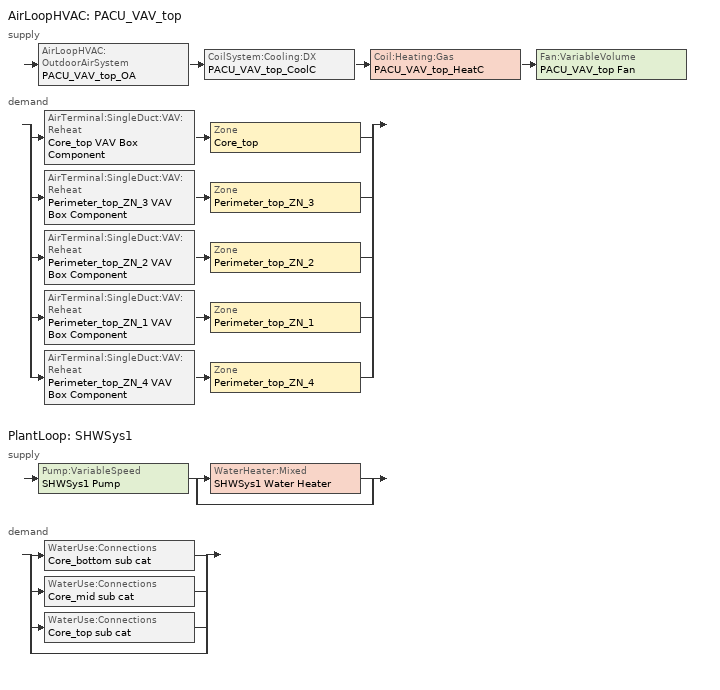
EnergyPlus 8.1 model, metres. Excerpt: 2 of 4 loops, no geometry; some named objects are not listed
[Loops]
AirLoopHVAC 'PACU_VAV_top'
 supply: AirLoopHVAC:OutdoorAirSystem 'PACU_VAV_top_OA' > CoilSystem:Cooling:DX 'PACU_VAV_top_CoolC' > Coil:Heating:Gas 'PACU_VAV_top_HeatC' > Fan:VariableVolume 'PACU_VAV_top Fan'
 demand: split
  | AirTerminal:SingleDuct:VAV:Reheat 'Core_top VAV Box Component' > Zone 'Core_top'
  | AirTerminal:SingleDuct:VAV:Reheat 'Perimeter_top_ZN_3 VAV Box Component' > Zone 'Perimeter_top_ZN_3'
  | AirTerminal:SingleDuct:VAV:Reheat 'Perimeter_top_ZN_2 VAV Box Component' > Zone 'Perimeter_top_ZN_2'
  | AirTerminal:SingleDuct:VAV:Reheat 'Perimeter_top_ZN_1 VAV Box Component' > Zone 'Perimeter_top_ZN_1'
  | AirTerminal:SingleDuct:VAV:Reheat 'Perimeter_top_ZN_4 VAV Box Component' > Zone 'Perimeter_top_ZN_4'
PlantLoop 'SHWSys1'
 supply: Pump:VariableSpeed 'SHWSys1 Pump' > split
  | WaterHeater:Mixed 'SHWSys1 Water Heater'
  | bypass
 demand: split
  | WaterUse:Connections 'Core_bottom sub cat'
  | WaterUse:Connections 'Core_mid sub cat'
  | WaterUse:Connections 'Core_top sub cat'
  | bypass
[DesignSpecification:OutdoorAir] Outdoor Air Method=Flow/Area; Outdoor Air Flow per Zone Floor Area {m3/s-m2}=0.000431773; Outdoor Air Flow per Zone {m3/s}=0
SZ DSOA Core_top; SZ DSOA Perimeter_top_ZN_3; SZ DSOA Perimeter_top_ZN_2; SZ DSOA Perimeter_top_ZN_1; SZ DSOA Perimeter_top_ZN_4
[Sizing:Zone] Zone Cooling Design Supply Air Temperature Input Method=SupplyAirTemperature; Zone Cooling Design Supply Air Temperature {C}=12.8; Zone Heating Design Supply Air Temperature Input Method=SupplyAirTemperature; Zone Heating Design Supply Air Temperature {C}=40; Zone Cooling Design Supply Air Humidity Ratio {kgWater/kgDryAir}=0.0085; Zone Heating Design Supply Air Humidity Ratio {kgWater/kgDryAir}=0.008; Zone Heating Sizing Factor=0; Zone Cooling Sizing Factor=0; Cooling Design Air Flow Method=DesignDay; Cooling Design Air Flow Rate {m3/s}=0; Cooling Minimum Air Flow {m3/s}=0; Cooling Minimum Air Flow Fraction=0; Heating Design Air Flow Method=DesignDay; Heating Design Air Flow Rate {m3/s}=0
Name | Design Specification Outdoor Air Object
Core_top | SZ DSOA Core_top
Perimeter_top_ZN_3 | SZ DSOA Perimeter_top_ZN_3
Perimeter_top_ZN_2 | SZ DSOA Perimeter_top_ZN_2
Perimeter_top_ZN_1 | SZ DSOA Perimeter_top_ZN_1
Perimeter_top_ZN_4 | SZ DSOA Perimeter_top_ZN_4
[Sizing:System]
PACU_VAV_top: Type of Load to Size On=Sensible; Design Outdoor Air Flow Rate {m3/s}=Autosize; Minimum System Air Flow Ratio=0.3; Preheat Design Temperature {C}=7; Preheat Design Humidity Ratio {kgWater/kgDryAir}=0.008; Precool Design Temperature {C}=12.8; Precool Design Humidity Ratio {kgWater/kgDryAir}=0.008; Central Cooling Design Supply Air Temperature {C}=12.8; Central Heating Design Supply Air Temperature {C}=12.8; Sizing Option=Coincident; 100% Outdoor Air in Cooling=No; 100% Outdoor Air in Heating=No; Central Cooling Design Supply Air Humidity Ratio {kgWater/kgDryAir}=0.0085; Central Heating Design Supply Air Humidity Ratio {kgWater/kgDryAir}=0.008; Cooling Design Air Flow Method=DesignDay; Cooling Design Air Flow Rate {m3/s}=0; Heating Design Air Flow Method=DesignDay; Heating Design Air Flow Rate {m3/s}=0; System Outdoor Air Method=ZoneSum
[Sizing:Plant]
SHWSys1: Loop Type=Heating; Design Loop Exit Temperature {C}=60; Loop Design Temperature Difference {deltaC}=5
[ZoneControl:Thermostat] Control Type Schedule=Dual Zone Control Type Sched
Name | Zone or ZoneList | Control 1
Core_top Thermostat | Core_top | Core_top DualSPSched
Perimeter_top_ZN_3 Thermostat | Perimeter_top_ZN_3 | Perimeter_top_ZN_3 DualSPSched
Perimeter_top_ZN_2 Thermostat | Perimeter_top_ZN_2 | Perimeter_top_ZN_2 DualSPSched
Perimeter_top_ZN_1 Thermostat | Perimeter_top_ZN_1 | Perimeter_top_ZN_1 DualSPSched
Perimeter_top_ZN_4 Thermostat | Perimeter_top_ZN_4 | Perimeter_top_ZN_4 DualSPSched
[ThermostatSetpoint:DualSetpoint] Heating Setpoint Temperature Schedule=HtgSetP_Sch; Cooling Setpoint Temperature Schedule=ClgSetP_Sch
Core_top DualSPSched; Perimeter_top_ZN_3 DualSPSched; Perimeter_top_ZN_2 DualSPSched; Perimeter_top_ZN_1 DualSPSched; Perimeter_top_ZN_4 DualSPSched
[AirTerminal:SingleDuct:VAV:Reheat] Availability Schedule=ALWAYS_ON; Zone Minimum Air Flow Input Method=Constant; Constant Minimum Air Flow Fraction=0.25; Maximum Hot Water or Steam Flow Rate {m3/s}=AUTOSIZE; Minimum Hot Water or Steam Flow Rate {m3/s}=0; Convergence Tolerance=0.001; Damper Heating Action=Normal
Name | Maximum Air Flow Rate {m3/s} | Reheat Coil
Core_top VAV Box Component | 4.25194 | Core_top VAV Box Reheat Coil
Perimeter_top_ZN_3 VAV Box Component | 1.38426 | Perimeter_top_ZN_3 VAV Box Reheat Coil
Perimeter_top_ZN_1 VAV Box Component | 1.34596 | Perimeter_top_ZN_1 VAV Box Reheat Coil
Perimeter_top_ZN_2 VAV Box Component | 1.32015 | Perimeter_top_ZN_2 VAV Box Reheat Coil
Perimeter_top_ZN_4 VAV Box Component | 1.36017 | Perimeter_top_ZN_4 VAV Box Reheat Coil
[Fan:ZoneExhaust]
Core_top Exhaust Fan: Availability Schedule=HVACOperationSchd; Fan Total Efficiency=0.45; Pressure Rise {Pa}=187.5; Maximum Flow Rate {m3/s}=0.5
[Zone equipment]
Core_top: Core_top Exhaust Fan, Core_top VAV Box Component
Perimeter_top_ZN_3: Perimeter_top_ZN_3 VAV Box Component
Perimeter_top_ZN_2: Perimeter_top_ZN_2 VAV Box Component
Perimeter_top_ZN_1: Perimeter_top_ZN_1 VAV Box Component
Perimeter_top_ZN_4: Perimeter_top_ZN_4 VAV Box Component
[Fan:VariableVolume]
PACU_VAV_top Fan: Availability Schedule=HVACOperationSchd 3; Fan Total Efficiency=0.6045; Pressure Rise {Pa}=1120.5; Maximum Flow Rate {m3/s}=9.02468; Fan Power Minimum Flow Rate Input Method=Fraction; Fan Power Minimum Flow Fraction=0.25; Motor Efficiency=0.64; Motor In Airstream Fraction=0.25; Fan Power Coefficient 1=0.0704289; Fan Power Coefficient 2=0.38533; Fan Power Coefficient 3=-0.460864; Fan Power Coefficient 4=1.0092; Fan Power Coefficient 5=0
[FanPerformance:NightVentilation]
Fan=PACU_VAV_top Fan; Fan Total Efficiency=0.42; Pressure Rise {Pa}=560; Maximum Flow Rate {m3/s}=autosize; Motor Efficiency=0.64; Motor in Airstream Fraction=1
[Coil:Cooling:DX:TwoSpeed]
PACU_VAV_top_CoolC DXCoil: Availability Schedule=Night Cycle Availability; High Speed Gross Rated Total Cooling Capacity {W}=149391; High Speed Rated Sensible Heat Ratio=AUTOSIZE; High Speed Gross Rated Cooling COP {W/W}=3.865; High Speed Rated Air Flow Rate {m3/s}=9.02468; Total Cooling Capacity Function of Temperature Curve=FURNACE_PACU_VAV_CoolCCarrier48TM014_12tons_CapFT; Total Cooling Capacity Function of Flow Fraction Curve=FURNACE_PACU_VAV_CoolCCarrier48TM014_12tons_FFF; Energy Input Ratio Function of Temperature Curve=FURNACE_PACU_VAV_CoolCCarrier48TM014_12tons_EIRFT; Energy Input Ratio Function of Flow Fraction Curve=FURNACE_PACU_VAV_CoolCCarrier48TM014_12tons_EIRFFF; Part Load Fraction Correlation Curve=FURNACE_PACU_VAV_CoolCIEA_HVAC_BESTEST_9ton-PLR; Low Speed Gross Rated Total Cooling Capacity {W}=49791.9; Low Speed Gross Rated Sensible Heat Ratio=0.69; Low Speed Gross Rated Cooling COP {W/W}=3.117; Low Speed Rated Air Flow Rate {m3/s}=3.00793; Low Speed Total Cooling Capacity Function of Temperature Curve=FURNACE_PACU_VAV_CoolCCarrier48TM014_12tons_CapFT; Low Speed Energy Input Ratio Function of Temperature Curve=FURNACE_PACU_VAV_CoolCCarrier48TM014_12tons_EIRFT; Condenser Type=EvaporativelyCooled; High Speed Evaporative Condenser Effectiveness=0.8; High Speed Evaporative Condenser Air Flow Rate {m3/s}=autosize; High Speed Evaporative Condenser Pump Rated Power Consumption {W}=0; Low Speed Evaporative Condenser Effectiveness=0.8; Low Speed Evaporative Condenser Air Flow Rate {m3/s}=autosize; Low Speed Evaporative Condenser Pump Rated Power Consumption {W}=0
[Coil:Heating:Electric] Availability Schedule=Night Cycle Availability; Efficiency=1
Name | Nominal Capacity {W}
Core_top VAV Box Reheat Coil | 56736.8
Perimeter_top_ZN_3 VAV Box Reheat Coil | 18471.2
Perimeter_top_ZN_2 VAV Box Reheat Coil | 17615.7
Perimeter_top_ZN_1 VAV Box Reheat Coil | 17960.1
Perimeter_top_ZN_4 VAV Box Reheat Coil | 18149.7
[Coil:Heating:Gas]
PACU_VAV_top_HeatC: Availability Schedule=Night Cycle Availability; Gas Burner Efficiency=0.8; Nominal Capacity {W}=0; Parasitic Electric Load {W}=0; Part Load Fraction Correlation Curve=Gas Furnace PLF-FPLR; Parasitic Gas Load {W}=0
[CoilSystem:Cooling:DX]
PACU_VAV_top_CoolC: Availability Schedule=Night Cycle Availability; Cooling Coil=PACU_VAV_top_CoolC DXCoil
[Controller:OutdoorAir]
PACU_VAV_top_OA_Controller: Minimum Outdoor Air Flow Rate {m3/s}=AUTOSIZE; Maximum Outdoor Air Flow Rate {m3/s}=AUTOSIZE; Economizer Control Type=NoEconomizer; Economizer Control Action Type=ModulateFlow; Lockout Type=NoLockout; Minimum Limit Type=FixedMinimum; Minimum Outdoor Air Schedule=MinOA_Sched; Minimum Fraction of Outdoor Air Schedule=MinOAFracSch_Base; Maximum Fraction of Outdoor Air Schedule=MaxOAFracSch_Base; Heat Recovery Bypass Control Type=BypassWhenOAFlowGreaterThanMinimum
[AirLoopHVAC]
PACU_VAV_top: Design Supply Air Flow Rate {m3/s}=AUTOSIZE
[Pump:VariableSpeed]
SHWSys1 Pump: Rated Flow Rate {m3/s}=AUTOSIZE; Rated Pump Head {Pa}=0.001; Rated Power Consumption {W}=AUTOSIZE; Motor Efficiency=1; Fraction of Motor Inefficiencies to Fluid Stream=0; Coefficient 1 of the Part Load Performance Curve=0; Coefficient 2 of the Part Load Performance Curve=1; Coefficient 3 of the Part Load Performance Curve=0; Coefficient 4 of the Part Load Performance Curve=0; Minimum Flow Rate {m3/s}=0; Pump Control Type=Intermittent
[WaterHeater:Mixed]
SHWSys1 Water Heater: Tank Volume {m3}=0.76; Setpoint Temperature Schedule=SHWSys1 Water Heater Setpoint Temperature Schedule; Deadband Temperature Difference {deltaC}=2; Maximum Temperature Limit {C}=82.2222; Heater Control Type=Cycle; Heater Maximum Capacity {W}=116640; Heater Fuel Type=NATURALGAS; Heater Thermal Efficiency=0.8; Off Cycle Parasitic Fuel Consumption Rate {W}=20; Off Cycle Parasitic Fuel Type=NATURALGAS; Off Cycle Parasitic Heat Fraction to Tank=0.8; On Cycle Parasitic Fuel Type=NATURALGAS; Ambient Temperature Indicator=Schedule; Ambient Temperature Schedule=SHWSys1 Water Heater Ambient Temperature Schedule; Off Cycle Loss Coefficient to Ambient Temperature {W/K}=8.13; On Cycle Loss Coefficient to Ambient Temperature {W/K}=8.13; Use Side Effectiveness=1; Source Side Effectiveness=1; Use Side Design Flow Rate {m3/s}=AUTOSIZE; Source Side Design Flow Rate {m3/s}=AUTOSIZE; Indirect Water Heating Recovery Time {hr}=1.5
[PlantLoop]
SHWSys1: Fluid Type=WATER; Plant Equipment Operation Scheme=SHWSys1 Loop Operation Scheme List; Maximum Loop Temperature {C}=48.9; Minimum Loop Temperature {C}=10; Maximum Loop Flow Rate {m3/s}=AUTOSIZE; Minimum Loop Flow Rate {m3/s}=0; Plant Loop Volume {m3}=AUTOSIZE; Load Distribution Scheme=Optimal
[PlantEquipmentList]
SHWSys1 Equipment List: SHWSys1 Water Heater
[PlantEquipmentOperation:HeatingLoad]
SHWSys1 Operation Scheme: Load Range 1 Lower Limit {W}=0; Load Range 1 Upper Limit {W}=1000000000000000; Range 1 Equipment List=SHWSys1 Equipment List
[PlantEquipmentOperationSchemes]
SHWSys1 Loop Operation Scheme List: Control Scheme 1=SHWSys1 Operation Scheme; Control Scheme 1 Schedule=PlantOnSched
[EnergyManagementSystem:Actuator] Actuated Component Unique=PACU_VAV_top Fan; Actuated Component Type=Fan; Actuated Component Control Type=Fan Pressure Rise
FPR_3; FPR3
[EnergyManagementSystem:Program]
SP_Reset: SET FPRMax1=1120.5; SET FPRMax2=1120.5; SET FPRMax3=1120.5; SET VAV1Max= @Max VAV1_1 VAV1_2; SET VAV1Max= @Max VAV1Max VAV1_3; SET VAV1Max= @Max VAV1Max VAV1_4; SET VAV1Max= @Max VAV1Max VAV1_5; SET VAV2Max= @Max VAV2_1 VAV2_2; SET VAV2Max= @Max VAV2Max VAV2_3; SET VAV2Max= @Max VAV2Max VAV2_4; SET VAV2Max= @Max VAV2Max VAV2_5; SET VAV3Max= @Max VAV3_1 VAV3_2; SET VAV3Max= @Max VAV3Max VAV3_3; SET VAV3Max= @Max VAV3Max VAV3_4; SET VAV3Max= @Max VAV3Max VAV3_5; SET FPR_1= FPRMax1*VAV1Max/0.95; SET FPR_1 = @Max FPR_1 FPRMax1*0.5; SET FPR_1 = @Min FPR_1 FPRMax1; SET FPR_2= FPRMax2*VAV2Max/0.95; SET FPR_2 = @Max FPR_2 FPRMax2*0.5; SET FPR_2 = @Min FPR_2 FPRMax2; SET FPR_3= FPRMax3*VAV3Max/0.95; SET FPR_3 = @Max FPR_3 FPRMax3*0.5; SET FPR_3 = @Min FPR_3 FPRMax3
Night_Purge_Availability: SET OATPrev2Days = @TrendAverage OAT_Trend 288; IF OATPrev2Days >15.6 && Hour>=4 && Hour<5 && OAT<18.3 && Holiday==0 && DayofWeek>1; SET NP_A =1; SET NC_A=0; Set MinOA=1; SET FPR1=560; SET FPR2=560; SET FPR3=560; ELSE; SET NP_A=0; SET NC_A=1; SET MinOA=Null; SET FPR1=Null; SET FPR2=Null; SET FPR3=Null; ENDIF
SAT_RESET: If T_amb >23.89; SET SAT=12.8; Elseif T_amb>7.22; SET SAT =12.78+(2.78*(23.89-T_amb)/(23.89-7.22)); Else; SET SAT=15.56; ENDIF
DR_Post_Process: SET DR_Demand = 0; SET DR_Pre_Demand=0; SET DR_Post_Demand=0; IF CPP_Event_Sensor==1; SET DR_Demand = Demand * 12 / 3600; ENDIF; IF CPP_Event_Sensor>0; SET DR_FullDay = Demand * 12 /3600; ENDIF
[EnergyManagementSystem:OutputVariable] Update Frequency=SystemTimestep
Name | EMS Variable | Type of Data in Variable | EMS Program or Subroutine
HVAC_OP | HVAC_OP | Averaged | Optimal_Stop
HSet | HSet | Averaged | Optimal_Stop
CSet | CSet | Averaged | Optimal_Stop
MinimumStop | MinimumStop | Averaged | Optimal_Stop
HourPlus | HourPlus | Averaged | Optimal_Stop
OAT | OAT | Averaged | Optimal_Stop
PACU_VAV_bot Fan Maximum Damper Position | VAV1Max | Averaged | SP_Reset
PACU_VAV_mid Fan Maximum Damper Position | VAV2Max | Averaged | SP_Reset
PACU_VAV_top Fan Maximum Damper Position | VAV3Max | Averaged | SP_Reset
PACU_VAV_top Fan Pressure Rise | FPR_3 | Averaged | SP_Reset
OAT Previous 2 Days | OATPrev2Days | Averaged | Night_Purge_Availability
OAT | OAT | Averaged | Night_Purge_Availability
SAT Setpoint | SAT | AVERAGED
DR_Demand | DR_Demand | Averaged | DR_Post_Process
DR_FullDay | DR_FullDay | Averaged | DR_Post_Process
[EnergyManagementSystem:Sensor]
Name | Output:Variable or Output:Meter Index Key | Output:Variable or Output:Meter
VAV3_1 | Core_top VAV Box Component | Zone Air Terminal VAV Damper Position
VAV3_2 | Perimeter_top_ZN_1 VAV Box Component | Zone Air Terminal VAV Damper Position
VAV3_3 | Perimeter_top_ZN_2 VAV Box Component | Zone Air Terminal VAV Damper Position
VAV3_4 | Perimeter_top_ZN_3 VAV Box Component | Zone Air Terminal VAV Damper Position
VAV3_5 | Perimeter_top_ZN_4 VAV Box Component | Zone Air Terminal VAV Damper Position
OAT | * | Site Outdoor Air DryBulb Temperature
T_amb | * | Site Outdoor Air Drybulb Temperature
CPP_Event_Sensor | DR_Event | Schedule Value
Demand | * | Electricity:Facility
[EnergyManagementSystem:GlobalVariable]
ChillerPrev2Days
[AvailabilityManager:NightVentilation]
Night Purge PACU_VAV_top: Applicability Schedule=Night Purge Availability; Fan Schedule=HVACOperationSchd; Ventilation Temperature Schedule=NightPurge_HTGSETP_SCH; Ventilation Temperature Difference {deltaC}=2; Ventilation Temperature Low Limit {C}=15; Night Venting Flow Fraction=0.35; Control Zone=Core_top
[SetpointManager:Scheduled] Control Variable=Temperature
Name | Schedule | Setpoint Node or NodeList
SHWSys1 Loop Setpoint Manager | SHWSys1-Loop-Temp-Schedule | SHWSys1 Supply Outlet Node
PACU_VAV_top SAT setpoint | VAV-Supply-Air-Temp-Sch | PACU_VAV_top Supply Equipment Outlet Node
[SetpointManager:MixedAir] Control Variable=Temperature
Name | Setpoint Node or NodeList
PACU_VAV_top_CoolC SAT Manager | PACU_VAV_top_CoolC-PACU_VAV_top_HeatCNode
PACU_VAV_top_HeatC MixedAir Manager | PACU_VAV_top_HeatC-PACU_VAV_top FanNode
PACU_VAV_top_OAMixed Air Temp Manager | PACU_VAV_top_OA-PACU_VAV_top_CoolCNode
[WaterUse:Equipment] Peak Flow Rate {m3/s}=2.320E-5; Flow Rate Fraction Schedule=BLDG_SWH_SCH
Name | Target Temperature Schedule | Zone | Sensible Fraction Schedule | Latent Fraction Schedule
Core_bottom sub cat | Core_bottom sub cat Temp Sched | Core_bottom | Core_bottom sub cat Sensible fract sched | Core_bottom sub cat Latent fract sched
Core_mid sub cat | Core_mid sub cat Temp Sched | Core_mid | Core_mid sub cat Sensible fract sched | Core_mid sub cat Latent fract sched
Core_top sub cat | Core_top sub cat Temp Sched | Core_top | Core_top sub cat Sensible fract sched | Core_top sub cat Latent fract sched
[WaterUse:Connections]
Name | Water Use Equipment 1
Core_bottom sub cat | Core_bottom sub cat
Core_mid sub cat | Core_mid sub cat
Core_top sub cat | Core_top sub cat
[FaultModel:TemperatureSensorOffset:OutdoorAir]
VAV_top OA Sensor Bias: Availability Schedule=ALWAYS_OFF; Controller Object=PACU_VAV_top_OA_Controller; Temperature Sensor Offset {deltaC}=3
[FaultModel:TemperatureSensorOffset:ReturnAir]
VAV_top RA Sensor Bias: Availability Schedule=ALWAYS_OFF; Controller Object=PACU_VAV_top_OA_Controller; Temperature Sensor Offset {deltaC}=-3
[Schedule:Compact]
ALWAYS_ON; PlantOnSched; MaxOAFracSch_Base: Through: 12/31, For: AllDays, Until: 24:00, 1
ALWAYS_OFF; Core_bottom sub cat Latent fract sched; Core_bottom sub cat Sensible fract sched; Core_mid sub cat Latent fract sched; Core_mid sub cat Sensible fract sched; Core_top sub cat Latent fract sched; Core_top sub cat Sensible fract sched: Through: 12/31, For: AllDays, Until: 24:00, 0
HVACOperationSchd 3: Through: 12/31, For: Weekdays SummerDesignDay WinterDesignDay, Until: 08:00, 0, Until: 22:00, 1, Until: 24:00, 0, For: Saturday, Until: 08:00, 0, Until: 18:00, 1, Until: 24:00, 0, For: Sunday Holidays AllOtherDays, Until: 24:00, 0
Night Cycle Availability: Through: 12/31, For: Weekdays SummerDesignDay WinterDesignDay, Until: 04:00, 1, Until: 8:00, 0, Until: 24:00, 1, For: Saturday, Until: 04:00, 1, Until: 8:00, 0, Until: 24:00, 1, For: Sunday Holidays AllOtherDays, Until: 07:00, 1, Until: 18:00, 1, Until: 24:00, 1
HVACOperationSchd: Through: 12/31, For: Weekdays SummerDesignDay WinterDesignDay, Until: 05:00, 0, Until: 18:00, 1, Until: 24:00, 0, For: Saturday, Until: 05:00, 0, Until: 14:00, 1, Until: 24:00, 0, For: Sunday Holidays AllOtherDays, Until: 24:00, 0
BLDG_SWH_SCH: Through: 12/31, For: Weekdays SummerDesignDay, Until: 05:00, 0.05, Until: 06:00, 0.08, Until: 07:00, 0.07, Until: 08:00, 0.19, Until: 09:00, 0.35, Until: 10:00, 0.38, Until: 11:00, 0.39, Until: 12:00, 0.47, Until: 13:00, 0.57, Until: 14:00, 0.54, Until: 15:00, 0.34, Until: 16:00, 0.33, Until: 17:00, 0.44, Until: 18:00, 0.26, Until: 19:00, 0.21, Until: 20:00, 0.15, Until: 21:00, 0.17, Until: 22:00, 0.08, Until: 24:00, 0.05, For: Saturday WinterDesignDay, Until: 05:00, 0.05, Until: 06:00, 0.08, Until: 07:00, 0.07, Until: 08:00, 0.11, Until: 09:00, 0.15, Until: 10:00, 0.21, Until: 11:00, 0.19, Until: 12:00, 0.23, Until: 13:00, 0.2, Until: 14:00, 0.19, Until: 15:00, 0.15, Until: 16:00, 0.13, Until: 17:00, 0.14, Until: 21:00, 0.07, Until: 22:00, 0.09, Until: 24:00, 0.05, For: Sunday Holidays AllOtherDays, Until: 05:00, 0.04, Until: 06:00, 0.07, Until: 11:00, 0.04, Until: 13:00, 0.06, Until: 14:00, 0.09, Until: 15:00, 0.06, Until: 21:00, 0.04, Until: 22:00, 0.07, Until: 24:00, 0.04
HTGSETP_SCH: Through: 12/31, For: Weekdays, Until: 05:00, 15.6, Until: 06:00, 19.3, Until: 07:00, 20.3, Until: 18:00, 20.6, Until: 24:00, 15.6, For: SummerDesignDay, Until: 24:00, 18.3, For: WinterDesignDay, Until: 05:00, 18.3, Until: 06:00, 19.3, Until: 07:00, 20.3, Until: 18:00, 21.7, Until: 24:00, 18.3, For: Saturday, Until: 05:00, 15.6, Until: 06:00, 19.3, Until:  07:00, 20.3, Until: 14:00, 20.6, Until: 24:00, 15.6, For: Sunday Holidays AllOtherDays, Until: 24:00, 15.6
CLGSETP_SCH: Through: 12/31, For: Weekdays, Until: 05:00, 26.7, Until: 06:00, 25.2, Until: 07:00, 23.9, Until: 18:00, 23.9, Until: 24:00, 26.7, For: Saturday, Until: 05:00, 26.7, Until: 06:00, 25.2, Until: 07:00, 23.9, Until: 14:00, 23.9, Until: 24:00, 26.7, For: SummerDesignDay, Until: 05:00, 26.7, Until: 06:00, 25.2, Until: 07:00, 23.9, Until: 18:00, 22.8, Until: 24:00, 26.7, For: WinterDesignDay, Until: 24:00, 26.7, For: Sunday Holidays AllOtherDays, Until: 24:00, 26.7
MinOA_Sched: Through: 12/31, For: Weekdays, Until: 08:00, 0, Until: 22:00, 1, Until: 24:00, 0, For: Saturday, Until: 08:00, 0, Until: 18:00, 1, Until: 24:00, 0, For: SummerDesignDay, Until: 24:00, 1, For: WinterDesignDay, Until: 24:00, 1, For: Sunday Holidays AllOtherDays, Until: 06:00, 0, Until: 18:00, 0, Until: 24:00, 0
MinOAFracSch_Base: Through: 12/31, For: Weekdays, Until: 07:00, 0, Until: 18:00, 0.3, Until: 24:00, 0, For: Saturday, Until: 07:00, 0, Until: 14:00, 0.3, Until: 24:00, 0, For: SummerDesignDay WinterDesignDay, Until: 05:00, 0, Until: 18:00, 0.3, Until: 24:00, 0, For: Sunday Holidays AllOtherDays, Until: 05:00, 0, Until: 18:00, 0, Until: 24:00, 0
Dual Zone Control Type Sched: Through: 12/31, For: AllDays, Until: 24:00, 4
VAV-Supply-Air-Temp-Sch: Through: 12/31, For: AllDays, Until: 24:00, 12.8
Core_bottom sub cat Temp Sched; Core_mid sub cat Temp Sched; Core_top sub cat Temp Sched: Through: 12/31, For: AllDays, Until: 24:00, 43.3
SHWSys1-Loop-Temp-Schedule; SHWSys1 Water Heater Setpoint Temperature Schedule: Through: 12/31, For: AllDays, Until: 24:00, 48.9
SHWSys1 Water Heater Ambient Temperature Schedule: Through: 12/31, For: AllDays, Until: 24:00, 22
Night Purge Availability: Through: 12/31, For: Weekdays SummerDesignDay WinterDesignDay, Until: 04:00, 0, Until: 5:00, 1, Until: 24:00, 0, For: Saturday, Until: 04:00, 0, Until: 5:00, 1, Until: 24:00, 0, For: Sunday Holidays AllOtherDays, Until: 07:00, 0, Until: 18:00, 0, Until: 24:00, 0
NightPurge_HTGSETP_SCH: Through: 12/31, For: AllDays, Until: 24:00, 21.7
[Curve:Quadratic]
Name | Coefficient1 Constant | Coefficient2 x | Coefficient3 x**2 | Minimum Value of x | Maximum Value of x
FURNACE_PACU_VAV_CoolCCarrier48TM014_12tons_FFF | 0.718954 | 0.435436 | -0.154193 | 0.75 | 1.25
FURNACE_PACU_VAV_CoolCCarrier48TM014_12tons_EIRFFF | 1.19525 | -0.306138 | 0.110973 | 0.75 | 1.25
FURNACE_PACU_VAV_CoolCIEA_HVAC_BESTEST_9ton-PLR | 0.771 | 0.229 | 0 | 0 | 1
[Curve:Cubic]
Gas Furnace PLF-FPLR: Coefficient1 Constant=0.8; Coefficient2 x=0.2; Coefficient3 x**2=0; Coefficient4 x**3=0; Minimum Value of x=0; Maximum Value of x=1
[Curve:Biquadratic] Minimum Value of x=16.5556; Maximum Value of x=22.1111; Minimum Value of y=23.7778; Maximum Value of y=47.66
Name | Coefficient1 Constant | Coefficient2 x | Coefficient3 x**2 | Coefficient4 y | Coefficient5 y**2 | Coefficient6 x*y
FURNACE_PACU_VAV_CoolCCarrier48TM014_12tons_CapFT | 1.39072 | -0.0529058 | 0.0018423 | 0.00058267 | -0.000186814 | 0.000265159
FURNACE_PACU_VAV_CoolCCarrier48TM014_12tons_EIRFT | -0.536161 | 0.105138 | -0.00172659 | 0.0149848 | 0.000659948 | -0.0017385
